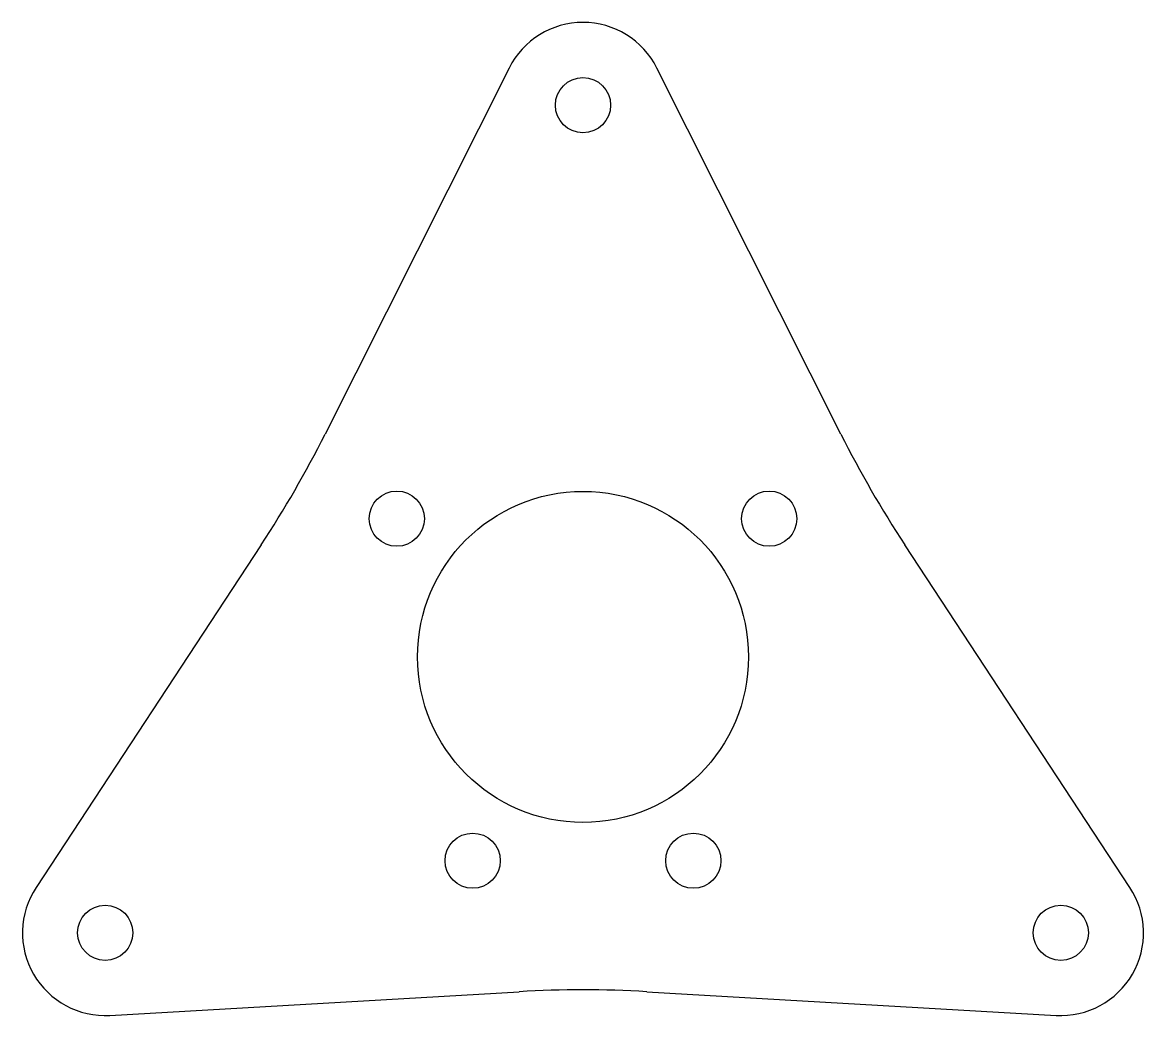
# Model space of a CAD drawing. Header units: millimetres. Extents: x -102 to 102, y -65 to 115.
import ezdxf

# ---------------------------------------------------------------- set-up
doc = ezdxf.new("R2010")
doc.units = ezdxf.units.MM

msp = doc.modelspace()

# ---------------------------------------------------------------- linework, layer by layer
at = {"color": 7, "linetype": 'Continuous', "lineweight": 25}
for p, q in [((-13.4, 106.73), (-46.75, 40.37)), ((46.75, 40.37), (13.4, 106.73)), ((-58.34, 20.3), (-99.14, -41.76)), ((99.14, -41.76), (58.34, 20.3)), ((-85.73, -64.97), (-11.59, -60.67)), ((11.59, -60.67), (85.73, -64.97))]:
    msp.add_line(p, q, dxfattribs=at)
for centre, radius in [((0, 100), 5), ((-33.75, 25.06), 5), ((0, 0), 30), ((33.75, 25.06), 5), ((-20, -36.93), 5), ((20, -36.93), 5), ((-86.6, -50), 5), ((86.6, -50), 5)]:
    msp.add_circle(centre, radius, dxfattribs=at)
for centre, radius, start, end in [((0, 100), 15, 26.6791, 153.3209), ((-225.46, 130.17), 200, 326.6791, 333.3209), ((225.46, 130.17), 200, 206.6791, 213.3209), ((-86.6, -50), 15, 146.6791, 273.3209), ((86.6, -50), 15, 266.6791, 33.3209), ((0, -260.34), 200, 86.6791, 93.3209)]:
    msp.add_arc(centre, radius, start, end, dxfattribs=at)

doc.saveas('drawing.dxf')
